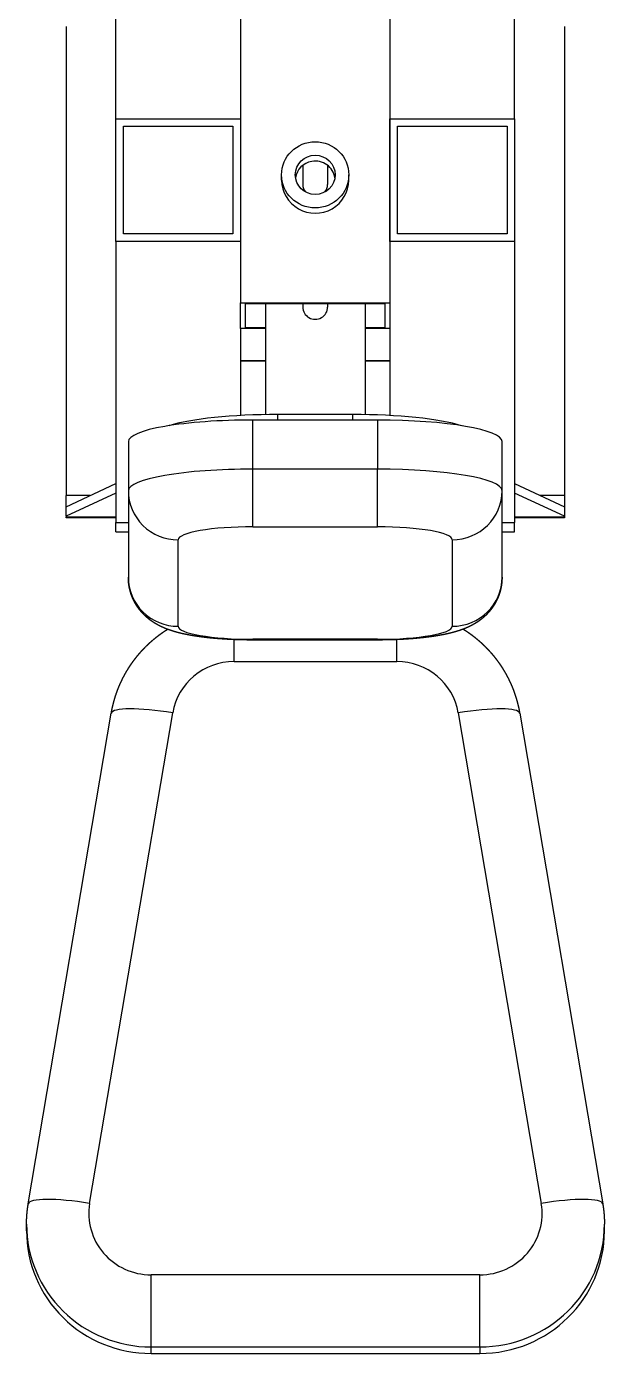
# Model space of a CAD drawing. Header units: millimetres. Extents: x -396 to 32754, y 354 to 22128.
# Drawn here: x 4902 to 5134, y 1106 to 1639 of the extents above; entities that cross this region are included whole.
import ezdxf

# ---------------------------------------------------------------- set-up
doc = ezdxf.new("R2010")
doc.units = ezdxf.units.MM
doc.layers.add('equipments', color=250, linetype='Continuous')
doc.layers.add('furniture', color=26, linetype='Continuous')

# ---------------------------------------------------------------- blocks, each defined once
blk = doc.blocks.new('Fit25')
at = {"layer": 'equipments'}
for p, q in [((-30.12, 618.81), (-30.12, 421.84)), ((29.88, 618.81), (29.88, 421.84)), ((-80.12, 495.7), (-80.12, 579.8)), ((79.88, 495.7), (79.88, 579.8)), ((-100.12, 532.71), (-100.12, 344.44)), ((99.88, 532.71), (99.88, 344.44)), ((-80.12, 495.7), (-30.12, 495.7)), ((-80.12, 446.46), (-80.12, 495.7)), ((-30.12, 495.7), (-30.12, 446.46)), ((29.88, 446.46), (29.88, 495.7)), ((29.88, 495.7), (79.88, 495.7)), ((79.88, 495.7), (79.88, 446.46)), ((-77.12, 492.75), (-33.12, 492.75)), ((-77.12, 449.42), (-77.12, 492.75)), ((-33.12, 492.75), (-33.12, 449.42)), ((32.88, 449.42), (32.88, 492.75)), ((32.88, 492.75), (76.88, 492.75)), ((76.88, 492.75), (76.88, 449.42)), ((-5.12, 476.97), (-5.12, 469.35)), ((4.88, 476.97), (4.88, 469.35)), ((-13.62, 471.08), (-13.62, 473.17)), ((13.38, 471.08), (13.38, 473.17)), ((-33.12, 449.42), (-77.12, 449.42)), ((76.88, 449.42), (32.88, 449.42)), ((-80.12, 446.46), (-80.12, 333.59)), ((-30.12, 446.46), (-80.12, 446.46)), ((79.88, 446.46), (29.88, 446.46)), ((79.88, 446.46), (79.88, 333.59)), ((-30.12, 421.84), (29.88, 421.84)), ((-30.12, 411.43), (-30.12, 421.84)), ((-28.12, 421.5), (27.88, 421.5)), ((-28.12, 411.77), (-28.12, 421.5)), ((-20.12, 421.5), (-20.12, 376.89)), ((-5.12, 421.5), (-5.12, 420.11)), ((4.88, 421.5), (4.88, 420.11)), ((19.88, 421.5), (19.88, 376.89)), ((27.88, 421.5), (27.88, 411.77)), ((29.88, 421.84), (29.88, 411.43)), ((-30.12, 411.43), (-30.12, 376.53)), ((-20.12, 411.43), (-30.12, 411.43)), ((-20.12, 411.77), (-28.12, 411.77)), ((27.88, 411.77), (19.88, 411.77)), ((29.88, 411.43), (19.88, 411.43)), ((29.88, 411.43), (29.88, 376.53)), ((-30.12, 398.46), (-20.12, 398.46)), ((-20.12, 398.46), (-30.12, 398.46)), ((19.88, 398.46), (29.88, 398.46)), ((29.88, 398.46), (19.88, 398.46)), ((24.88, 374.73), (-25.12, 374.73)), ((-25.12, 355.03), (-25.12, 374.73)), ((14.88, 376.93), (-15.12, 376.93)), ((-15.12, 374.73), (-15.12, 376.93)), ((14.88, 376.93), (14.88, 374.73)), ((24.88, 374.73), (24.88, 355.03)), ((-75.12, 366.05), (-75.12, 346.35)), ((74.88, 346.35), (74.88, 366.05)), ((-25.12, 331.87), (-25.12, 355.03)), ((24.88, 355.03), (-25.12, 355.03)), ((24.88, 331.87), (24.88, 355.03)), ((-100.12, 339.94), (-80.12, 349.22)), ((-75.12, 346.35), (-75.12, 311.62)), ((74.88, 311.62), (74.88, 346.35)), ((79.88, 349.22), (99.88, 339.94)), ((-80.12, 345.35), (-100.12, 336.08)), ((-100.12, 339.94), (-100.12, 344.44)), ((-90.42, 344.44), (-100.12, 344.44)), ((99.88, 336.08), (79.88, 345.35)), ((99.88, 344.44), (90.17, 344.44)), ((99.88, 344.44), (99.88, 339.94)), ((-100.12, 336.08), (-100.12, 339.94)), ((-100.12, 336.08), (-100.12, 335.75)), ((-100.12, 335.44), (-100.12, 335.75)), ((-80.12, 335.75), (-100.12, 335.75)), ((99.88, 335.75), (79.88, 335.75)), ((99.88, 339.94), (99.88, 336.08)), ((99.88, 336.08), (99.88, 335.75)), ((99.88, 335.75), (99.88, 335.44)), ((-80.12, 335.44), (-100.12, 335.44)), ((-80.12, 329.8), (-80.12, 333.59)), ((-80.12, 333.59), (-75.12, 333.59)), ((-25.12, 331.87), (24.88, 331.87)), ((74.88, 333.59), (79.88, 333.59)), ((99.88, 335.44), (79.88, 335.44)), ((79.88, 329.8), (79.88, 333.59)), ((-80.12, 329.8), (-75.12, 329.8)), ((-55.12, 291.93), (-55.12, 326.66)), ((54.88, 326.66), (54.88, 291.93)), ((74.88, 329.8), (79.88, 329.8)), ((-32.64, 277.77), (-32.64, 286.56)), ((24.88, 286.72), (-25.12, 286.72)), ((-25.12, 286.41), (-25.12, 286.72)), ((24.88, 286.41), (-25.12, 286.41)), ((24.88, 286.41), (24.88, 286.72)), ((32.64, 277.77), (32.64, 286.57)), ((-32.64, 277.77), (32.64, 277.77)), ((-115.29, 60.06), (-81.95, 257.03)), ((-90.64, 60.23), (-57.3, 257.2)), ((57.3, 257.2), (90.64, 60.23)), ((81.95, 257.03), (115.29, 60.06)), ((-115.98, 49.24), (-115.98, 51.85)), ((115.98, 49.24), (115.98, 51.85)), ((65.98, 31.57), (-65.98, 31.57)), ((-65.98, 2.6), (-65.98, 31.57)), ((65.98, 2.6), (65.98, 31.57)), ((-65.98, 2.6), (65.98, 2.6)), ((-65.98, 0), (-65.98, 2.6)), ((-65.98, 0), (65.98, 0)), ((65.98, 2.6), (65.98, 0))]:
    blk.add_line(p, q, dxfattribs=at)
for centre, major_axis, ratio, start_param, end_param in [((-0.12, 473.17), (13.5, 0), 0.984808, 1.570796326794897, 7.853981633974483), ((-0.12, 473.17), (8, 0), 0.984808, 1.570796326794897, 7.853981633974483), ((-0.12, 470.82), (8, 0), 0.984808, 1.745329, 2.992262), ((-0.12, 470.82), (8, 0), 0.984808, 0.14933, 1.745329), ((-0.12, 471.08), (13.5, 0), 0.984808, -3.141593, 0), ((-0.12, 469.35), (5, 0), 0.984808, -3.141593, -2.476103), ((-0.12, 469.35), (5, 0), 0.984808, -0.665489, 0), ((-0.12, 420.11), (5, 0), 0.984808, -3.141593, 0), ((-25.12, 366.05), (50, 0), 0.173648, 1.570796, 3.141593), ((-15.12, 368.25), (50, 0), 0.173648, 1.570796, 2.63625), ((14.88, 368.25), (50, 0), 0.173648, 0.505343, 1.570796), ((24.88, 366.05), (50, 0), 0.173648, 0, 1.570796), ((-25.12, 346.35), (50, 0), 0.173648, 1.570796, 3.141593), ((24.88, 346.35), (50, 0), 0.173648, 0, 1.570796), ((-55.12, 346.35), (20, 0), 0.984808, -3.141593, -1.570796), ((54.88, 346.35), (20, 0), 0.984808, -1.570796, 0), ((-25.12, 326.66), (30, 0), 0.173648, 1.570796, 3.141593), ((24.88, 326.66), (30, 0), 0.173648, 0, 1.570796), ((-55.12, 311.62), (20, 0), 0.984808, -3.141593, -1.570796), ((54.88, 311.62), (20, 0), 0.984808, -1.570796, 0), ((-25.12, 291.93), (30, 0), 0.173648, -3.141593, -1.570796), ((24.88, 291.93), (30, 0), 0.173648, -1.570796, 0), ((-32.64, 253.15), (25, 0), 0.984808, 1.570796, 2.976444), ((32.64, 253.15), (25, 0), 0.984808, 0.165149, 1.570796), ((-57.3, 252.85), (24.65, -4.17), 0.171286, 1.599776, 3.141593), ((57.3, 252.85), (24.65, 4.17), 0.171286, 0, 1.541816), ((-90.64, 55.89), (24.65, -4.17), 0.171286, 1.599776, 3.141593), ((-65.98, 56.19), (25, 0), 0.984808, 2.976444, 4.712389), ((65.98, 56.19), (25, 0), 0.984808, -1.570796, 0.165149), ((90.64, 55.89), (24.65, 4.17), 0.171286, 0, 1.541816), ((-65.98, 51.85), (50, 0), 0.984808, -3.141593, -1.570796), ((-65.98, 49.24), (50, 0), 0.984808, -3.141593, -1.570796), ((65.98, 51.85), (50, 0), 0.984808, -1.570796, 0), ((65.98, 49.24), (50, 0), 0.984808, -1.570796, 0)]:
    blk.add_ellipse(centre, major_axis=major_axis, ratio=ratio, start_param=start_param, end_param=end_param, dxfattribs=at)
for points in [[(-75.12, 311.25), (-75.12, 311.62)], [(-75.11, 310.88), (-75.12, 311.25)], [(-75.09, 310.51), (-75.11, 310.88)], [(-75.07, 310.15), (-75.09, 310.51)], [(-75.04, 309.78), (-75.07, 310.15)], [(-75.01, 309.41), (-75.04, 309.78)], [(-74.97, 309.05), (-75.01, 309.41)], [(-74.92, 308.69), (-74.97, 309.05)], [(74.74, 309.23), (74.7, 308.89)], [(74.77, 309.57), (74.74, 309.23)], [(74.81, 309.91), (74.77, 309.57)], [(74.83, 310.25), (74.81, 309.91)], [(74.85, 310.59), (74.83, 310.25)], [(74.86, 310.93), (74.85, 310.59)], [(74.87, 311.28), (74.86, 310.93)], [(74.88, 311.62), (74.87, 311.28)], [(-74.86, 308.33), (-74.92, 308.69)], [(-74.8, 307.97), (-74.86, 308.33)], [(-74.74, 307.62), (-74.8, 307.97)], [(-74.67, 307.27), (-74.74, 307.62)], [(-74.59, 306.93), (-74.67, 307.27)], [(-74.51, 306.58), (-74.59, 306.93)], [(-74.42, 306.25), (-74.51, 306.58)], [(-74.33, 305.91), (-74.42, 306.25)], [(-74.23, 305.58), (-74.33, 305.91)], [(-74.13, 305.26), (-74.23, 305.58)], [(-74.03, 304.94), (-74.13, 305.26)], [(-73.92, 304.62), (-74.03, 304.94)], [(-73.74, 304.15), (-73.92, 304.62)], [(-73.56, 303.69), (-73.74, 304.15)], [(-73.37, 303.24), (-73.56, 303.69)], [(73.36, 303.79), (73.23, 303.49)], [(73.48, 304.1), (73.36, 303.79)], [(73.6, 304.41), (73.48, 304.1)], [(73.71, 304.73), (73.6, 304.41)], [(73.82, 305.06), (73.71, 304.73)], [(73.92, 305.36), (73.82, 305.06)], [(74.01, 305.66), (73.92, 305.36)], [(74.1, 305.97), (74.01, 305.66)], [(74.18, 306.28), (74.1, 305.97)], [(74.26, 306.6), (74.18, 306.28)], [(74.34, 306.92), (74.26, 306.6)], [(74.41, 307.24), (74.34, 306.92)], [(74.48, 307.56), (74.41, 307.24)], [(74.54, 307.89), (74.48, 307.56)], [(74.6, 308.22), (74.54, 307.89)], [(74.65, 308.55), (74.6, 308.22)], [(74.7, 308.89), (74.65, 308.55)], [(-73.18, 302.8), (-73.37, 303.24)], [(-72.98, 302.38), (-73.18, 302.8)], [(-72.77, 301.97), (-72.98, 302.38)], [(-72.56, 301.57), (-72.77, 301.97)], [(-72.34, 301.18), (-72.56, 301.57)], [(-72.12, 300.81), (-72.34, 301.18)], [(-71.9, 300.44), (-72.12, 300.81)], [(-71.67, 300.09), (-71.9, 300.44)], [(-71.45, 299.75), (-71.67, 300.09)], [(-71.22, 299.43), (-71.45, 299.75)], [(-70.99, 299.11), (-71.22, 299.43)], [(-70.76, 298.81), (-70.99, 299.11)], [(-70.54, 298.51), (-70.76, 298.81)], [(-70.31, 298.23), (-70.54, 298.51)], [(70.3, 298.52), (70.1, 298.28)], [(70.49, 298.78), (70.3, 298.52)], [(70.69, 299.04), (70.49, 298.78)], [(70.89, 299.31), (70.69, 299.04)], [(71.08, 299.58), (70.89, 299.31)], [(71.24, 299.81), (71.08, 299.58)], [(71.39, 300.03), (71.24, 299.81)], [(71.54, 300.27), (71.39, 300.03)], [(71.69, 300.5), (71.54, 300.27)], [(71.84, 300.75), (71.69, 300.5)], [(71.99, 301), (71.84, 300.75)], [(72.13, 301.25), (71.99, 301)], [(72.28, 301.51), (72.13, 301.25)], [(72.42, 301.78), (72.28, 301.51)], [(72.56, 302.05), (72.42, 301.78)], [(72.7, 302.32), (72.56, 302.05)], [(72.84, 302.61), (72.7, 302.32)], [(72.97, 302.89), (72.84, 302.61)], [(73.1, 303.19), (72.97, 302.89)], [(73.23, 303.49), (73.1, 303.19)], [(-70.08, 297.95), (-70.31, 298.23)], [(-69.85, 297.69), (-70.08, 297.95)], [(-69.62, 297.43), (-69.85, 297.69)], [(-69.36, 297.14), (-69.62, 297.43)], [(-69.1, 296.87), (-69.36, 297.14)], [(-68.84, 296.6), (-69.1, 296.87)], [(-68.58, 296.35), (-68.84, 296.6)], [(-68.32, 296.1), (-68.58, 296.35)], [(-68.07, 295.87), (-68.32, 296.1)], [(-67.82, 295.64), (-68.07, 295.87)], [(-67.57, 295.43), (-67.82, 295.64)], [(-67.33, 295.22), (-67.57, 295.43)], [(-67.08, 295.02), (-67.33, 295.22)], [(-66.85, 294.83), (-67.08, 295.02)], [(-66.52, 294.58), (-66.85, 294.83)], [(-66.21, 294.34), (-66.52, 294.58)], [(-65.9, 294.12), (-66.21, 294.34)], [(-65.59, 293.9), (-65.9, 294.12)], [(-65.3, 293.7), (-65.59, 293.9)], [(-65, 293.51), (-65.3, 293.7)], [(-64.71, 293.32), (-65, 293.51)], [(-64.43, 293.14), (-64.71, 293.32)], [(-64.15, 292.98), (-64.43, 293.14)], [(64.04, 293.06), (63.84, 292.94)], [(64.25, 293.19), (64.04, 293.06)], [(64.47, 293.32), (64.25, 293.19)], [(64.68, 293.46), (64.47, 293.32)], [(64.9, 293.6), (64.68, 293.46)], [(65.12, 293.75), (64.9, 293.6)], [(65.35, 293.9), (65.12, 293.75)], [(65.58, 294.06), (65.35, 293.9)], [(65.81, 294.23), (65.58, 294.06)], [(66.04, 294.4), (65.81, 294.23)], [(66.28, 294.58), (66.04, 294.4)], [(66.52, 294.77), (66.28, 294.58)], [(66.77, 294.96), (66.52, 294.77)], [(67.01, 295.17), (66.77, 294.96)], [(67.26, 295.38), (67.01, 295.17)], [(67.44, 295.53), (67.26, 295.38)], [(67.63, 295.69), (67.44, 295.53)], [(67.81, 295.86), (67.63, 295.69)], [(67.99, 296.03), (67.81, 295.86)], [(68.18, 296.2), (67.99, 296.03)], [(68.37, 296.38), (68.18, 296.2)], [(68.55, 296.57), (68.37, 296.38)], [(68.74, 296.76), (68.55, 296.57)], [(68.94, 296.96), (68.74, 296.76)], [(69.13, 297.16), (68.94, 296.96)], [(69.32, 297.37), (69.13, 297.16)], [(69.51, 297.59), (69.32, 297.37)], [(69.71, 297.81), (69.51, 297.59)], [(69.91, 298.04), (69.71, 297.81)], [(70.1, 298.28), (69.91, 298.04)], [(-64.28, 287.23), (-63.73, 287.67)], [(-63.88, 292.82), (-64.15, 292.98)], [(-63.61, 292.66), (-63.88, 292.82)], [(-63.73, 287.67), (-63.18, 288.1)], [(-63.34, 292.51), (-63.61, 292.66)], [(-63.08, 292.37), (-63.34, 292.51)], [(-63.18, 288.1), (-62.62, 288.52)], [(-62.53, 292.08), (-63.08, 292.37)], [(-62.62, 288.52), (-62.06, 288.93)], [(-61.99, 291.82), (-62.53, 292.08)], [(-62.06, 288.93), (-61.49, 289.34)], [(-61.46, 291.57), (-61.99, 291.82)], [(-61.49, 289.34), (-60.91, 289.74)], [(-60.95, 291.34), (-61.46, 291.57)], [(-60.45, 291.13), (-60.95, 291.34)], [(-60.91, 289.74), (-60.33, 290.13)], [(-59.96, 290.93), (-60.45, 291.13)], [(-60.33, 290.13), (-59.74, 290.51)], [(-59.48, 290.75), (-59.96, 290.93)], [(-59.74, 290.51), (-59.41, 290.72)], [(-59, 290.57), (-59.48, 290.75)], [(-58.54, 290.41), (-59, 290.57)], [(-58.08, 290.25), (-58.54, 290.41)], [(-57.62, 290.1), (-58.08, 290.25)], [(-57.17, 289.96), (-57.62, 290.1)], [(-56.72, 289.82), (-57.17, 289.96)], [(-56.27, 289.69), (-56.72, 289.82)], [(-55.82, 289.56), (-56.27, 289.69)], [(-55.38, 289.44), (-55.82, 289.56)], [(-54.93, 289.33), (-55.38, 289.44)], [(-54.49, 289.22), (-54.93, 289.33)], [(-54.04, 289.11), (-54.49, 289.22)], [(-53.62, 289.01), (-54.04, 289.11)], [(-53.2, 288.91), (-53.62, 289.01)], [(-52.77, 288.82), (-53.2, 288.91)], [(-52.35, 288.73), (-52.77, 288.82)], [(-51.92, 288.64), (-52.35, 288.73)], [(-51.49, 288.55), (-51.92, 288.64)], [(-51.06, 288.47), (-51.49, 288.55)], [(-50.63, 288.39), (-51.06, 288.47)], [(-50.2, 288.31), (-50.63, 288.39)], [(-49.76, 288.23), (-50.2, 288.31)], [(-49.32, 288.16), (-49.76, 288.23)], [(-48.88, 288.09), (-49.32, 288.16)], [(-48.44, 288.01), (-48.88, 288.09)], [(-47.99, 287.94), (-48.44, 288.01)], [(-47.54, 287.88), (-47.99, 287.94)], [(-47.09, 287.81), (-47.54, 287.88)], [(-46.64, 287.75), (-47.09, 287.81)], [(-46.18, 287.68), (-46.64, 287.75)], [(-45.72, 287.62), (-46.18, 287.68)], [(46.15, 287.71), (45.69, 287.65)], [(46.6, 287.78), (46.15, 287.71)], [(47.06, 287.84), (46.6, 287.78)], [(47.51, 287.91), (47.06, 287.84)], [(47.95, 287.98), (47.51, 287.91)], [(48.4, 288.05), (47.95, 287.98)], [(48.84, 288.12), (48.4, 288.05)], [(49.28, 288.19), (48.84, 288.12)], [(49.72, 288.27), (49.28, 288.19)], [(50.15, 288.35), (49.72, 288.27)], [(50.59, 288.43), (50.15, 288.35)], [(51.02, 288.51), (50.59, 288.43)], [(51.45, 288.59), (51.02, 288.51)], [(51.88, 288.68), (51.45, 288.59)], [(52.3, 288.77), (51.88, 288.68)], [(52.73, 288.86), (52.3, 288.77)], [(53.15, 288.96), (52.73, 288.86)], [(53.57, 289.06), (53.15, 288.96)], [(54, 289.16), (53.57, 289.06)], [(54.42, 289.26), (54, 289.16)], [(54.84, 289.37), (54.42, 289.26)], [(55.26, 289.48), (54.84, 289.37)], [(55.69, 289.6), (55.26, 289.48)], [(56.11, 289.72), (55.69, 289.6)], [(56.54, 289.84), (56.11, 289.72)], [(56.96, 289.97), (56.54, 289.84)], [(57.23, 290.06), (56.96, 289.97)], [(57.5, 290.14), (57.23, 290.06)], [(57.78, 290.23), (57.5, 290.14)], [(58.05, 290.32), (57.78, 290.23)], [(58.32, 290.42), (58.05, 290.32)], [(58.6, 290.52), (58.32, 290.42)], [(58.88, 290.62), (58.6, 290.52)], [(59.16, 290.72), (58.88, 290.62)], [(59.45, 290.83), (59.16, 290.72)], [(59.31, 290.78), (59.74, 290.51)], [(59.74, 290.94), (59.45, 290.83)], [(60.03, 291.06), (59.74, 290.94)], [(59.74, 290.51), (60.33, 290.13)], [(60.32, 291.18), (60.03, 291.06)], [(60.62, 291.31), (60.32, 291.18)], [(60.33, 290.13), (60.91, 289.74)], [(60.92, 291.44), (60.62, 291.31)], [(60.91, 289.74), (61.49, 289.34)], [(61.23, 291.58), (60.92, 291.44)], [(61.54, 291.72), (61.23, 291.58)], [(61.49, 289.34), (62.06, 288.93)], [(61.85, 291.87), (61.54, 291.72)], [(62.17, 292.03), (61.85, 291.87)], [(62.06, 288.93), (62.62, 288.52)], [(62.5, 292.2), (62.17, 292.03)], [(62.83, 292.37), (62.5, 292.2)], [(62.62, 288.52), (63.18, 288.1)], [(63.03, 292.48), (62.83, 292.37)], [(63.23, 292.59), (63.03, 292.48)], [(63.18, 288.1), (63.73, 287.67)], [(63.43, 292.7), (63.23, 292.59)], [(63.63, 292.82), (63.43, 292.7)], [(63.84, 292.94), (63.63, 292.82)], [(63.73, 287.67), (64.28, 287.23)], [(-69.86, 281.94), (-69.39, 282.46)], [(-69.39, 282.46), (-68.91, 282.97)], [(-68.91, 282.97), (-68.42, 283.47)], [(-68.42, 283.47), (-67.93, 283.97)], [(-67.93, 283.97), (-67.42, 284.46)], [(-67.42, 284.46), (-66.92, 284.94)], [(-66.92, 284.94), (-66.4, 285.41)], [(-66.4, 285.41), (-65.88, 285.88)], [(-65.88, 285.88), (-65.35, 286.34)], [(-65.35, 286.34), (-64.82, 286.79)], [(-64.82, 286.79), (-64.28, 287.23)], [(-45.26, 287.57), (-45.72, 287.62)], [(-44.8, 287.51), (-45.26, 287.57)], [(-44.33, 287.45), (-44.8, 287.51)], [(-43.86, 287.4), (-44.33, 287.45)], [(-43.39, 287.34), (-43.86, 287.4)], [(-42.92, 287.29), (-43.39, 287.34)], [(-42.44, 287.24), (-42.92, 287.29)], [(-41.96, 287.19), (-42.44, 287.24)], [(-41.48, 287.15), (-41.96, 287.19)], [(-40.99, 287.1), (-41.48, 287.15)], [(-40.51, 287.06), (-40.99, 287.1)], [(-40.02, 287.02), (-40.51, 287.06)], [(-39.53, 286.98), (-40.02, 287.02)], [(-39.03, 286.94), (-39.53, 286.98)], [(-38.54, 286.9), (-39.03, 286.94)], [(-38.04, 286.86), (-38.54, 286.9)], [(-37.54, 286.83), (-38.04, 286.86)], [(-37.04, 286.79), (-37.54, 286.83)], [(-36.53, 286.76), (-37.04, 286.79)], [(-36.03, 286.73), (-36.53, 286.76)], [(-35.52, 286.7), (-36.03, 286.73)], [(-35.01, 286.67), (-35.52, 286.7)], [(-34.5, 286.65), (-35.01, 286.67)], [(-33.99, 286.62), (-34.5, 286.65)], [(-33.48, 286.6), (-33.99, 286.62)], [(-32.96, 286.57), (-33.48, 286.6)], [(-32.44, 286.55), (-32.96, 286.57)], [(-31.93, 286.53), (-32.44, 286.55)], [(-31.41, 286.52), (-31.93, 286.53)], [(-30.89, 286.5), (-31.41, 286.52)], [(-30.37, 286.48), (-30.89, 286.5)], [(-29.85, 286.47), (-30.37, 286.48)], [(-29.32, 286.46), (-29.85, 286.47)], [(-28.8, 286.45), (-29.32, 286.46)], [(-28.28, 286.44), (-28.8, 286.45)], [(-27.75, 286.43), (-28.28, 286.44)], [(-27.23, 286.42), (-27.75, 286.43)], [(-26.7, 286.42), (-27.23, 286.42)], [(-26.18, 286.42), (-26.7, 286.42)], [(-25.65, 286.41), (-26.18, 286.42)], [(-25.12, 286.41), (-25.65, 286.41)], [(25.31, 286.41), (24.88, 286.41)], [(25.75, 286.41), (25.31, 286.41)], [(26.19, 286.42), (25.75, 286.41)], [(26.62, 286.42), (26.19, 286.42)], [(27.06, 286.43), (26.62, 286.42)], [(27.49, 286.43), (27.06, 286.43)], [(27.93, 286.44), (27.49, 286.43)], [(28.37, 286.44), (27.93, 286.44)], [(28.8, 286.45), (28.37, 286.44)], [(29.32, 286.46), (28.8, 286.45)], [(29.85, 286.48), (29.32, 286.46)], [(30.37, 286.49), (29.85, 286.48)], [(30.89, 286.51), (30.37, 286.49)], [(31.41, 286.52), (30.89, 286.51)], [(31.92, 286.54), (31.41, 286.52)], [(32.44, 286.56), (31.92, 286.54)], [(32.96, 286.58), (32.44, 286.56)], [(33.47, 286.61), (32.96, 286.58)], [(33.98, 286.63), (33.47, 286.61)], [(34.5, 286.66), (33.98, 286.63)], [(35.01, 286.68), (34.5, 286.66)], [(35.51, 286.71), (35.01, 286.68)], [(36.02, 286.74), (35.51, 286.71)], [(36.53, 286.77), (36.02, 286.74)], [(37.03, 286.81), (36.53, 286.77)], [(37.53, 286.84), (37.03, 286.81)], [(38.03, 286.88), (37.53, 286.84)], [(38.52, 286.92), (38.03, 286.88)], [(39.02, 286.95), (38.52, 286.92)], [(39.51, 286.99), (39.02, 286.95)], [(40, 287.04), (39.51, 286.99)], [(40.49, 287.08), (40, 287.04)], [(40.98, 287.12), (40.49, 287.08)], [(41.46, 287.17), (40.98, 287.12)], [(41.94, 287.22), (41.46, 287.17)], [(42.42, 287.27), (41.94, 287.22)], [(42.89, 287.32), (42.42, 287.27)], [(43.37, 287.37), (42.89, 287.32)], [(43.84, 287.42), (43.37, 287.37)], [(44.3, 287.48), (43.84, 287.42)], [(44.77, 287.53), (44.3, 287.48)], [(45.23, 287.59), (44.77, 287.53)], [(45.69, 287.65), (45.23, 287.59)], [(64.28, 287.23), (64.82, 286.79)], [(64.82, 286.79), (65.35, 286.34)], [(65.35, 286.34), (65.88, 285.88)], [(65.88, 285.88), (66.4, 285.41)], [(66.4, 285.41), (66.92, 284.94)], [(66.92, 284.94), (67.42, 284.46)], [(67.42, 284.46), (67.93, 283.97)], [(67.93, 283.97), (68.42, 283.47)], [(68.42, 283.47), (68.91, 282.97)], [(68.91, 282.97), (69.39, 282.46)], [(69.39, 282.46), (69.86, 281.94)], [(-73.78, 277.01), (-73.38, 277.58)], [(-73.38, 277.58), (-72.97, 278.15)], [(-72.97, 278.15), (-72.55, 278.71)], [(-72.55, 278.71), (-72.12, 279.26)], [(-72.12, 279.26), (-71.68, 279.81)], [(-71.68, 279.81), (-71.24, 280.35)], [(-71.24, 280.35), (-70.79, 280.89)], [(-70.79, 280.89), (-70.33, 281.42)], [(-70.33, 281.42), (-69.86, 281.94)], [(69.86, 281.94), (70.33, 281.42)], [(70.33, 281.42), (70.79, 280.89)], [(70.79, 280.89), (71.24, 280.35)], [(71.24, 280.35), (71.68, 279.81)], [(71.68, 279.81), (72.12, 279.26)], [(72.12, 279.26), (72.55, 278.71)], [(72.55, 278.71), (72.97, 278.15)], [(72.97, 278.15), (73.38, 277.58)], [(73.38, 277.58), (73.78, 277.01)], [(-77.05, 271.61), (-76.72, 272.23)], [(-76.72, 272.23), (-76.38, 272.85)], [(-76.38, 272.85), (-76.04, 273.46)], [(-76.04, 273.46), (-75.68, 274.06)], [(-75.68, 274.06), (-75.32, 274.66)], [(-75.32, 274.66), (-74.95, 275.26)], [(-74.95, 275.26), (-74.57, 275.85)], [(-74.57, 275.85), (-74.18, 276.43)], [(-74.18, 276.43), (-73.78, 277.01)], [(73.78, 277.01), (74.18, 276.43)], [(74.18, 276.43), (74.57, 275.85)], [(74.57, 275.85), (74.95, 275.26)], [(74.95, 275.26), (75.32, 274.66)], [(75.32, 274.66), (75.68, 274.06)], [(75.68, 274.06), (76.04, 273.46)], [(76.04, 273.46), (76.38, 272.85)], [(76.38, 272.85), (76.72, 272.23)], [(76.72, 272.23), (77.05, 271.61)], [(-79.61, 265.84), (-79.36, 266.5)], [(-79.36, 266.5), (-79.1, 267.15)], [(-79.1, 267.15), (-78.84, 267.8)], [(-78.84, 267.8), (-78.56, 268.44)], [(-78.56, 268.44), (-78.28, 269.09)], [(-78.28, 269.09), (-77.98, 269.72)], [(-77.98, 269.72), (-77.68, 270.36)], [(-77.68, 270.36), (-77.37, 270.99)], [(-77.37, 270.99), (-77.05, 271.61)], [(77.05, 271.61), (77.37, 270.99)], [(77.37, 270.99), (77.68, 270.36)], [(77.68, 270.36), (77.98, 269.72)], [(77.98, 269.72), (78.28, 269.09)], [(78.28, 269.09), (78.56, 268.44)], [(78.56, 268.44), (78.84, 267.8)], [(78.84, 267.8), (79.1, 267.15)], [(79.1, 267.15), (79.36, 266.5)], [(79.36, 266.5), (79.61, 265.84)], [(-81.24, 260.47), (-81.07, 261.15)], [(-81.07, 261.15), (-80.89, 261.83)], [(-80.89, 261.83), (-80.7, 262.5)], [(-80.7, 262.5), (-80.5, 263.18)], [(-80.5, 263.18), (-80.29, 263.85)], [(-80.29, 263.85), (-80.07, 264.51)], [(-80.07, 264.51), (-79.84, 265.18)], [(-79.84, 265.18), (-79.61, 265.84)], [(79.61, 265.84), (79.84, 265.18)], [(79.84, 265.18), (80.07, 264.51)], [(80.07, 264.51), (80.29, 263.85)], [(80.29, 263.85), (80.5, 263.18)], [(80.5, 263.18), (80.7, 262.5)], [(80.7, 262.5), (80.89, 261.83)], [(80.89, 261.83), (81.07, 261.15)], [(81.07, 261.15), (81.24, 260.47)], [(-81.95, 257.03), (-81.83, 257.72)], [(-81.83, 257.72), (-81.7, 258.41)], [(-81.7, 258.41), (-81.56, 259.1)], [(-81.56, 259.1), (-81.41, 259.78)], [(-81.41, 259.78), (-81.24, 260.47)], [(81.24, 260.47), (81.41, 259.78)], [(81.41, 259.78), (81.56, 259.1)], [(81.56, 259.1), (81.7, 258.41)], [(81.7, 258.41), (81.83, 257.72)], [(81.83, 257.72), (81.95, 257.03)], [(-115.53, 58.43), (-115.48, 58.84)], [(-115.48, 58.84), (-115.42, 59.25)], [(-115.42, 59.25), (-115.35, 59.66)], [(-115.35, 59.66), (-115.29, 60.06)], [(115.29, 60.06), (115.35, 59.66)], [(115.35, 59.66), (115.42, 59.25)], [(115.42, 59.25), (115.48, 58.84)], [(115.48, 58.84), (115.53, 58.43)], [(-115.96, 53.08), (-115.95, 53.5)], [(-115.95, 53.5), (-115.93, 53.91)], [(-115.93, 53.91), (-115.91, 54.32)], [(-115.91, 54.32), (-115.89, 54.73)], [(-115.89, 54.73), (-115.87, 55.15)], [(-115.87, 55.15), (-115.84, 55.56)], [(-115.84, 55.56), (-115.8, 55.97)], [(-115.8, 55.97), (-115.77, 56.38)], [(-115.77, 56.38), (-115.73, 56.79)], [(-115.73, 56.79), (-115.68, 57.2)], [(-115.68, 57.2), (-115.64, 57.61)], [(-115.64, 57.61), (-115.59, 58.02)], [(-115.59, 58.02), (-115.53, 58.43)], [(115.53, 58.43), (115.59, 58.02)], [(115.59, 58.02), (115.64, 57.61)], [(115.64, 57.61), (115.68, 57.2)], [(115.68, 57.2), (115.73, 56.79)], [(115.73, 56.79), (115.77, 56.38)], [(115.77, 56.38), (115.8, 55.97)], [(115.8, 55.97), (115.84, 55.56)], [(115.84, 55.56), (115.87, 55.15)], [(115.87, 55.15), (115.89, 54.73)], [(115.89, 54.73), (115.91, 54.32)], [(115.91, 54.32), (115.93, 53.91)], [(115.93, 53.91), (115.95, 53.5)], [(115.95, 53.5), (115.96, 53.08)], [(-115.98, 52.26), (-115.97, 52.67)], [(-115.98, 51.85), (-115.98, 52.26)], [(-115.97, 52.67), (-115.96, 53.08)], [(115.96, 53.08), (115.97, 52.67)], [(115.97, 52.67), (115.98, 52.26)], [(115.98, 52.26), (115.98, 51.85)]]:
    blk.add_open_spline(points, degree=1, dxfattribs=at)

msp = doc.modelspace()

# ---------------------------------------------------------------- block references
at = {"layer": 'furniture'}
msp.add_blockref('Fit25', (5018.37, 1106.27), dxfattribs=at)

doc.saveas('drawing.dxf')
